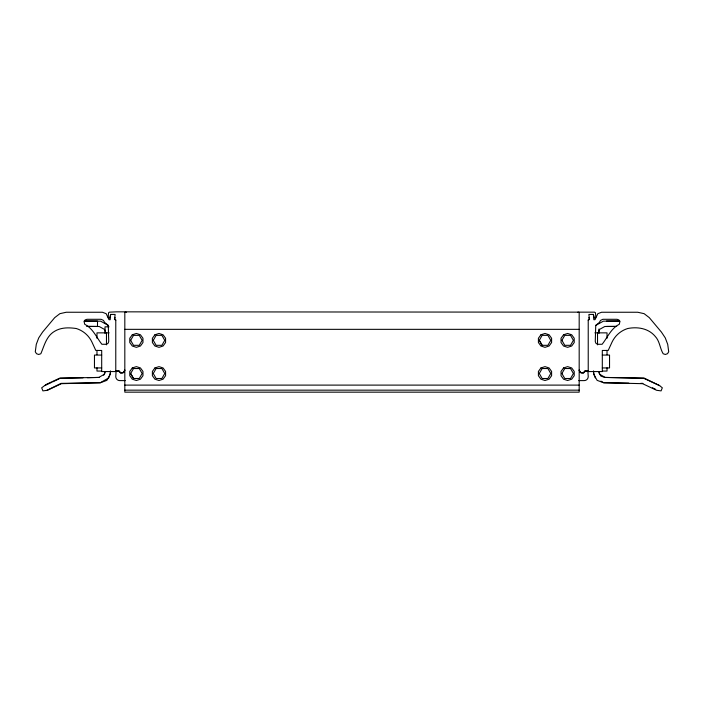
<?xml version="1.0" encoding="UTF-8"?>
<svg xmlns="http://www.w3.org/2000/svg" width="704" height="704" viewBox="0 0 704 704"><rect width="100%" height="100%" fill="white"/><g stroke="black" fill="none" stroke-linecap="round" stroke-linejoin="round"><path stroke-width="1.06" d="M598.981 333.388L598.981 329.014M130.645 373.525L133.522 378.479L139.269 378.479L142.138 373.498L139.269 368.526L133.522 368.544L130.645 373.525L133.522 378.479M539.282 340.349L542.159 335.35L547.897 335.35L550.774 340.349L547.897 345.321L542.159 345.321L539.282 340.349L542.159 345.303M110.449 370.894L110.422 374.176L106.858 380.371L100.417 382.721L61.442 383.68L47.37 390.298L42.926 390.887L41.677 387.825L46.27 384.41L59.875 378.066L98.815 377.45L104.254 374.308L105.09 371.668M110.616 314.424L110.176 319.704L108.997 319.704L106.172 313.702L102.441 312.25L66.255 312.25L59.884 313.667L54.71 317.636L42.592 332.077L38.746 337.867L36.282 344.362L35.288 351.798L36.52 353.716L38.667 354.473L40.832 353.751C44.343 345.646 46.297 335.993 54.815 331.17C61.371 327.29 69.001 327.466 76.296 328.522A25.661 25.661 0 0 1 91.907 341.986L95.797 350.451L101.693 350.451L101.693 371.562L115.773 371.562L115.773 319.889L114.638 318.815L115.113 314.424L110.616 314.424L109.542 318.155L108.143 317.266L108.566 312.752L109.437 312.162L116.609 311.837L594.563 312.162L595.434 312.752L595.857 317.266L594.458 318.155L593.384 314.424L588.887 314.424L589.362 318.815L588.227 319.889L588.227 371.562L602.307 371.562L602.307 350.451L608.203 350.451L612.093 341.986A25.661 25.661 0 0 1 627.704 328.522C637.542 326.577 648.446 328.302 655.178 336.354C659.85 341.255 659.85 348.278 663.168 353.751L665.333 354.473L667.48 353.716L668.712 351.798L667.718 344.362L665.254 337.867L661.408 332.077L649.29 317.636L644.116 313.667L637.745 312.25L601.559 312.25L597.828 313.702L595.003 319.704L593.824 319.704L593.384 314.424M598.629 332.182L599.333 329.525L604.798 326.498L616.704 326.436M595.742 325.433L595.267 341.405L595.839 343.174L597.353 344.274L602.122 344.274C607.499 337.515 610.896 328.557 619.291 324.271L619.916 321.508L618.834 319.906L617.003 319.29L602.897 319.29L600.574 320.373L599.359 322.432L595.742 325.433L603.381 321.165L619.802 321.086M110.414 372.478L108.724 377.881L100.285 382.756L61.09 383.372L46.367 390.579M124.819 370.181L124.238 371.826L122.734 372.918L120.569 373.067L118.703 371.158L116.09 371.474L115.773 376.587A4.022 4.022 0 0 0 119.794 380.609L125.233 380.609M115.113 317.522L114.453 319.326L115.773 320.294M103.664 375.197L105.081 372.733M124.819 370.049L123.306 372.662L120.63 372.83L119.266 370.832L115.773 370.832M125.426 312.162L126.386 312.25M577.614 312.25L578.574 312.162M588.227 320.294L589.547 319.326L588.887 317.522M45.285 385.37L51.691 382.342M52.633 381.902L59.224 378.805M60.166 378.365L83.046 377.802M87.402 377.696L99.387 377.406M606.478 321.086L619.423 321.05M606.514 326.427L616.194 326.401M109.014 326.823L105.01 326.832L105.019 333.388M124.819 329.34L579.181 329.34M109.146 332.86L96.976 332.86L96.976 338.316M594.854 332.86L607.024 332.86L607.024 338.316M101.693 355.071L94.459 355.071L94.459 367.946L101.693 367.946M602.307 355.071L609.541 355.071L609.541 367.946L602.307 367.946M588.227 370.832L584.734 370.832L583.37 372.83L580.694 372.662L579.181 370.049M101.517 371.061L96.976 371.061L96.976 367.778M602.483 371.061L607.024 371.061L607.024 367.778M578.767 380.609L584.206 380.609A4.022 4.022 0 0 0 588.227 376.587L587.91 371.474L585.297 371.158L583.431 373.067L581.266 372.918L579.762 371.826L579.181 370.181M124.819 385.106L579.181 385.106M124.819 390.157L579.181 390.157M84.577 321.05L97.522 321.086L97.486 326.427L86.724 326.392M84.198 321.086L100.619 321.165L108.293 325.424L108.733 341.405L108.161 343.174L106.647 344.274L101.878 344.274C96.501 337.515 93.104 328.557 84.709 324.271L84.084 321.508L85.166 319.906L86.997 319.29L101.103 319.29L103.426 320.373L104.641 322.432L108.258 325.433M87.296 326.436L99.202 326.498L104.667 329.525L105.134 331.294M628.76 383.143L603.715 382.756L600.899 381.128M640.737 383.337L642.91 383.372M593.551 370.894L593.578 374.176L597.142 380.371L603.583 382.721L642.558 383.68L656.63 390.298L661.074 390.887L662.323 387.825L659.648 385.625L643.834 378.365L604.613 377.406L600.811 376.015L598.919 372.733M652.45 387.772L655.618 389.303M659.648 385.625L644.125 378.066L605.185 377.45L599.746 374.308L598.91 371.668M593.586 372.478L595.276 377.881M607.024 350.319L607.024 354.684M597.529 332.86L597.529 344.863M579.181 312.25L579.181 392.163L124.819 392.163L124.819 312.25M106.471 332.86L106.471 344.863M96.976 350.319L96.976 354.684M130.645 340.331L133.522 345.321L139.269 345.321L142.138 340.331L139.269 335.35L133.522 335.368L130.645 340.349M153.261 340.331L156.138 345.321L161.885 345.321L164.754 340.331L161.885 335.35L156.138 335.368L153.261 340.349M153.261 373.498L156.138 368.526L161.885 368.526L164.754 373.498L161.885 378.497L156.138 378.497L153.261 373.498M539.282 373.498L542.159 368.526L547.897 368.526L550.774 373.498L547.897 378.497L542.159 378.497L539.282 373.498M561.898 340.331L564.775 345.321L570.522 345.321L573.39 340.331L570.522 335.35L564.775 335.368L561.898 340.349M561.898 373.498L564.775 368.526L570.522 368.526L573.39 373.498L570.522 378.497L564.775 378.497L561.898 373.498M132.29 334.787L129.774 338.254L129.774 342.54L132.29 346.007L136.365 347.336L140.448 346.007L142.965 342.54L142.965 338.254L140.448 334.787L136.365 333.458L132.29 334.787M154.906 334.787L152.39 338.254L152.39 342.54L154.906 346.007L158.99 347.336L163.064 346.007L165.581 342.54L165.581 338.254L163.064 334.787L158.99 333.458L154.906 334.787M132.29 367.954L129.774 371.43L129.774 375.716L132.29 379.183L136.365 380.503L140.448 379.183L142.965 375.716L142.965 371.43L140.448 367.954L136.365 366.634L132.29 367.954M154.906 367.954L152.39 371.43L152.39 375.716L154.906 379.183L158.99 380.503L163.064 379.183L165.581 375.716L165.581 371.43L163.064 367.954L158.99 366.634L154.906 367.954M540.927 334.787L538.41 338.254L538.41 342.54L540.927 346.007L545.002 347.336L549.085 346.007L551.602 342.54L551.602 338.254L549.085 334.787L545.002 333.458L540.927 334.787M563.543 334.787L561.026 338.254L561.026 342.54L563.543 346.007L567.626 347.336L571.701 346.007L574.218 342.54L574.218 338.254L571.701 334.787L567.626 333.458L563.543 334.787M540.927 367.954L538.41 371.43L538.41 375.716L540.927 379.183L545.002 380.503L549.085 379.183L551.602 375.716L551.602 371.43L549.085 367.954L545.002 366.634L540.927 367.954M563.543 367.954L561.026 371.43L561.026 375.716L563.543 379.183L567.626 380.503L571.701 379.183L574.218 375.716L574.218 371.43L571.701 367.954L567.626 366.634L563.543 367.954"/></g></svg>
